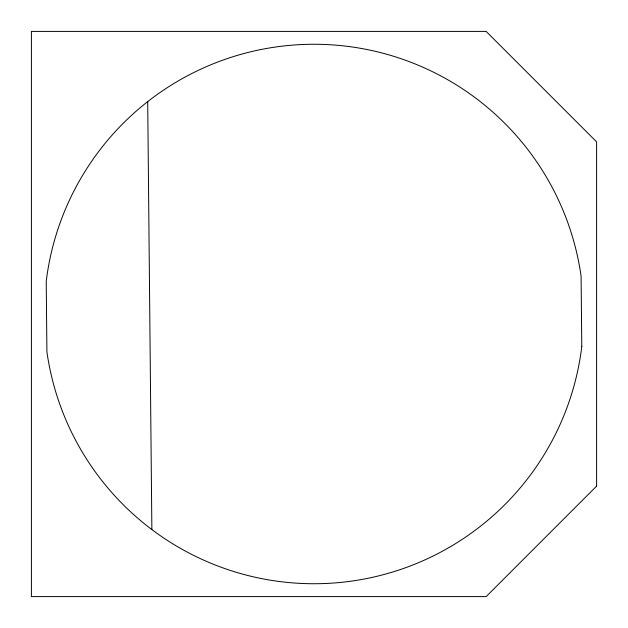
<?xml version="1.0" encoding="UTF-8"?>
<svg xmlns="http://www.w3.org/2000/svg" width="628" height="628" viewBox="0 0 628 628"><rect width="100%" height="100%" fill="white"/><g stroke="black" fill="none" stroke-linecap="round" stroke-linejoin="round"><path stroke-width="0.94" d="M147.706 101.595L151.874 529.6M596.6 486.127L486.143 596.6L31.4 596.6L31.4 31.4L486.143 31.4L596.6 141.857L596.6 486.127M581.779 346.609L581.088 276.187A269.757 269.757 0 0 0 46.221 281.391L46.912 351.813A269.757 269.757 0 0 0 581.779 346.609"/></g></svg>
